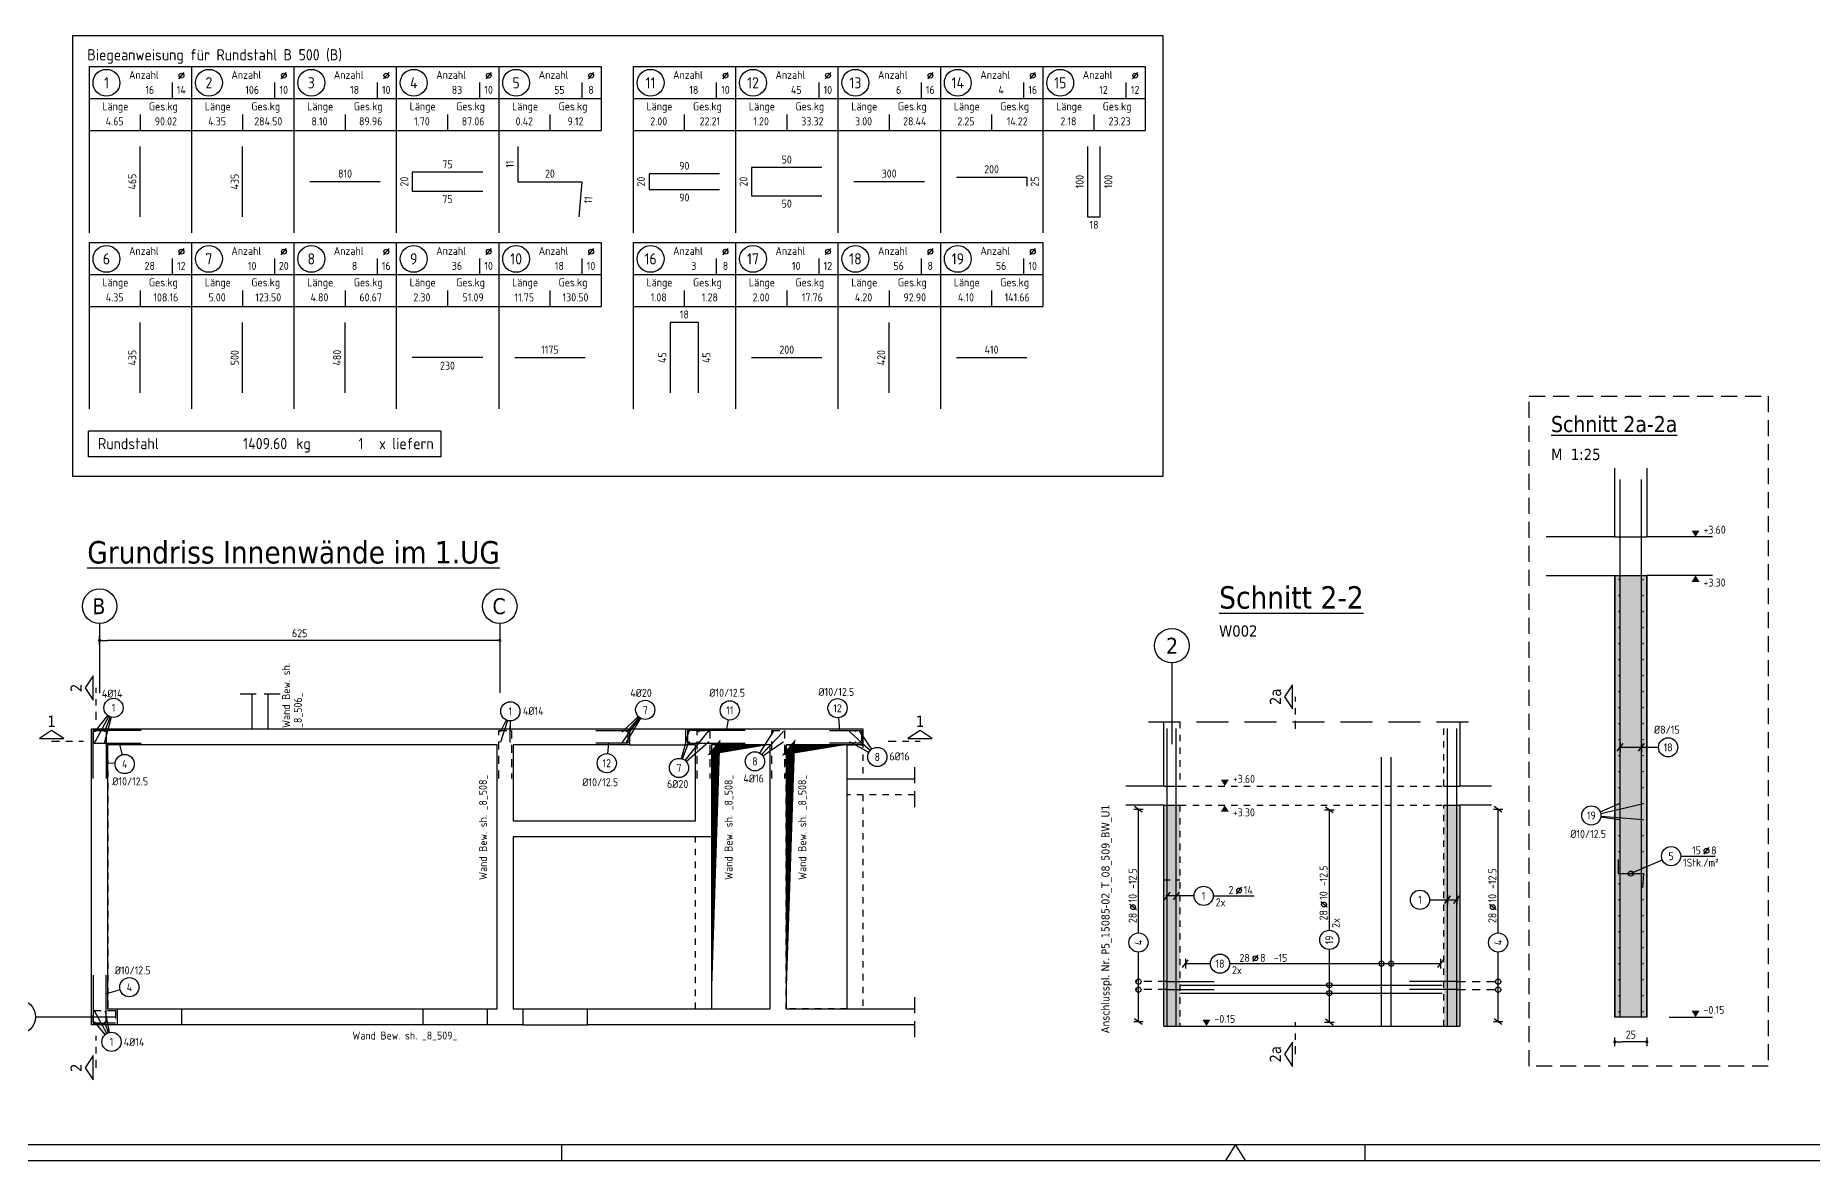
# Model space of a CAD drawing. Extents: x -13.1 to 55.8, y 0 to 34.8.
# Drawn here: x 2.28 to 30.04, y 0 to 17.57 of the extents above; entities that cross this region are included whole.
import ezdxf
from ezdxf.enums import TextEntityAlignment as Align

# ---------------------------------------------------------------- set-up
doc = ezdxf.new("R2010")
doc.units = 0
doc.header["$LTSCALE"] = 0.5
for name, pattern in [('AUSGEZOGEN', [1000.01, 1000, 0.01]), ('DASHDOTSMALL', [1.05, 0.5, -0.25, 0.05, -0.25]), ('DASHED', [0.75, 0.5, -0.25]), ('DASHEDX2', [1.5, 1, -0.5]), ('DOT', [0.175, 0.05, -0.125]), ('HIDDEN', [0.375, 0.25, -0.125]), ('HIDDEN2', [0.187, 0.125, -0.062]), ('HIDDEN4', [0.12, 0.02, -0.1]), ('PUNKT', [0.175, 0.05, -0.125]), ('STRICHLINIE', [0.75, 0.5, -0.25]), ('STRICHPUNKT2', [0.55, 0.25, -0.125, 0.05, -0.125]), ('VERDECKT', [0.375, 0.25, -0.125])]:
    doc.linetypes.add(name, pattern=pattern)
for name, color, linetype in [('ACHSEN', 7, 'Continuous'), ('AFU', 7, 'Continuous'), ('BETON', 7, 'Continuous'), ('DETAIL', 7, 'Continuous'), ('DRUEBER', 7, 'Continuous'), ('grau_dunkel', 7, 'Continuous'), ('grau_mittel', 7, 'Continuous'), ('HILFE', 7, 'Continuous'), ('koten', 7, 'Continuous'), ('MASSE', 7, 'Continuous'), ('OBJEKT', 7, 'Continuous'), ('RAHMEN', 7, 'Continuous'), ('RND', 7, 'Continuous'), ('RND-1', 7, 'Continuous'), ('RND_BILD', 7, 'Continuous'), ('SCHNITTE', 7, 'Continuous'), ('SFP_Achsen', 7, 'Continuous'), ('TEXT', 7, 'Continuous')]:
    doc.layers.add(name, color=color, linetype=linetype)
doc.styles.add('helv', font='tahoma.ttf')
doc.styles.add('txt', font='isocp.shx')
doc.linetypes.add('AFU_50K', pattern='A,0.15,["/",Standard,S=0.2,R=0,X=-0.01,Y=-0.1],0.07,["/",Standard,S=0.2,R=0,X=-0.01,Y=-0.1],0.15', length=0.37)
doc.linetypes.add('AFU_50L', pattern='A,0.75,["/",Standard,S=0.2,R=0,X=-0.01,Y=-0.1],0.07,["/",Standard,S=0.2,R=0,X=-0.01,Y=-0.1],0.75', length=1.57)
doc.dimstyles.new('DOT_I', dxfattribs={"dimscale": 0.5, "dimtxt": 0.25, "dimasz": 0.25, "dimexe": 0.1, "dimexo": 0.3, "dimgap": 0.1, "dimtad": 1, "dimdec": 3, "dimzin": 3, "dimtxsty": 'txt', "dimblk": 'DOT', "dimblk1": 'DOT', "dimblk2": 'DOT', "dimsah": 1, "dimcen": 0.1, "dimse1": 1, "dimse2": 1, "dimazin": 0, "dimtfac": 1, "dimtdec": 4, "dimtix": 1, "dimtmove": 2, "dimatfit": 3, "dimfxl": 0, "dimtvp": 1, "dimtolj": 1, "dimtzin": 0, "dimarcsym": 0})

# ---------------------------------------------------------------- blocks, each defined once
blk = doc.blocks.new('SCHN-2')
at = {"layer": 'SCHNITTE', "color": 6, "linetype": 'Continuous'}
blk.add_lwpolyline([(0.378, 0.088), (0, 0.34), (-0.378, 0.088)], close=True, dxfattribs=at)
at = {"layer": 'SCHNITTE', "color": 1, "linetype": 'DASHDOTSMALL', "style": 'helv'}
blk.add_attdef('SCHN-2', text='', height=0.35, dxfattribs=at).set_placement((0, 0.45), align=Align.CENTER)
blk = doc.blocks.new('okrd_o')
at = {"layer": 'koten', "color": 7, "linetype": 'Continuous'}
blk.add_solid([(-0.125, 0.202), (0.125, 0.202), (0, 0)], dxfattribs=at)
at = {"layer": 'koten', "style": 'txt'}
blk.add_attdef('OKRD', (0.25, 0.1), '', height=0.25, dxfattribs=at)
blk = doc.blocks.new('okrd_u')
at = {"layer": 'koten', "color": 7, "linetype": 'Continuous'}
blk.add_solid([(-0.125, -0.202), (0.125, -0.202), (0, 0)], dxfattribs=at)
at = {"layer": 'koten', "style": 'txt'}
blk.add_attdef('OKRD', (0.25, -0.35), '', height=0.25, dxfattribs=at)
blk = doc.blocks.new('RND_HIN')
at = {"layer": 'RND', "color": 7, "linetype": 'Continuous'}
blk.add_circle((0, 0), 0.3, dxfattribs=at)
at = {"layer": 'RND', "color": 7, "linetype": 'Continuous', "style": 'txt'}
blk.add_attdef('POSI', text='', height=0.25, dxfattribs=at).set_placement((0, 0), align=Align.MIDDLE)
blk = doc.blocks.new('lei_gre')
at = {"layer": 'RND', "color": 7, "linetype": 'Continuous'}
for p, q in [((-0.09, -0.12), (0.09, 0.12)), ((0, 0.15), (0, -0.15))]:
    blk.add_line(p, q, dxfattribs=at)
blk = doc.blocks.new('RND_LEI')
at = {"layer": 'RND', "color": 7, "linetype": 'Continuous'}
blk.add_line((1.022, 0.066), (1.19, 0.27), dxfattribs=at)
for centre, radius in [((0, 0), 0.3), ((1.106, 0.168), 0.075)]:
    blk.add_circle(centre, radius, dxfattribs=at)
at = {"layer": 'RND', "color": 7, "linetype": 'Continuous', "style": 'txt'}
blk.add_attdef('POSL', text='', height=0.25, dxfattribs=at).set_placement((0, 0), align=Align.MIDDLE)
blk.add_attdef('ANZ', text='', height=0.25, dxfattribs=at).set_placement((0.931, 0.057), align=Align.RIGHT)
for tag, p in [('DUM', (1.253, 0.057)), ('ABSTD', (1.674, 0.057)), ('POSTXT', (0.374, -0.327))]:
    blk.add_attdef(tag, p, '', height=0.25, dxfattribs=at)
blk = doc.blocks.new('DOT')
at = {"layer": 'MASSE', "color": 7, "linetype": 'Continuous'}
for p, q in [((0, 0), (-1, 0)), ((0, 0.54), (0, -0.54))]:
    blk.add_line(p, q, dxfattribs=at)
at = {"layer": 'MASSE', "color": 7, "linetype": 'Continuous', "const_width": 0.2}
blk.add_lwpolyline([(-0.1, 0, 1), (0.1, 0, 1)], format="xyb", close=True, dxfattribs=at)
blk = doc.blocks.new('*D26')
at = {"layer": 'Defpoints', "color": 0, "linetype": 'AUSGEZOGEN', "transparency": 16777216}
for p in [(26.952, 1.853), (26.952, 1.853), (27.452, 1.853)]:
    blk.add_point(p, dxfattribs=at)
at = {"layer": 'MASSE', "color": 0, "linetype": 'AUSGEZOGEN', "lineweight": -2, "transparency": 16777216}
blk.add_line((27.327, 1.853), (27.077, 1.853), dxfattribs=at)
at = {"layer": 'MASSE', "color": 0, "linetype": 'AUSGEZOGEN', "lineweight": -2, "transparency": 16777216, "xscale": 0.125, "yscale": 0.125, "zscale": 0.125, "rotation": 180}
blk.add_blockref('DOT', (26.952, 1.853), dxfattribs=at)
at = {"layer": 'MASSE', "color": 0, "linetype": 'AUSGEZOGEN', "lineweight": -2, "transparency": 16777216, "xscale": 0.125, "yscale": 0.125, "zscale": 0.125}
blk.add_blockref('DOT', (27.452, 1.853), dxfattribs=at)
at = {"layer": 'MASSE', "color": 0, "linetype": 'AUSGEZOGEN', "transparency": 16777216, "insert": (27.202, 1.966), "char_height": 0.125, "attachment_point": 5, "style": 'txt'}
blk.add_mtext('\\A1;25', dxfattribs=at)
blk = doc.blocks.new('DINA1')
at = {"layer": 'RAHMEN'}
blk.add_line((0, 0), (84.1, 0), dxfattribs=at)
at = {"layer": 'RAHMEN', "color": 5}
blk.add_line((2, 0.5), (83.6, 0.5), dxfattribs=at)
at = {"layer": 'RAHMEN', "color": 7}
for p, q in [((21, 0), (21, 0.5)), ((46.1, 0), (46.1, 0.5))]:
    blk.add_line(p, q, dxfattribs=at)
at = {"layer": 'RAHMEN', "color": 7, "linetype": 'Continuous'}
for p, q in [((42.05, 0.5), (41.74, 0)), ((42.36, 0), (42.05, 0.5))]:
    blk.add_line(p, q, dxfattribs=at)
blk = doc.blocks.new('RND_LIS2')
at = {"layer": 'RND', "color": 3, "linetype": 'Continuous'}
for p, q in [((0, 0), (0, -5.2)), ((0, 0), (3.2, 0)), ((3.2, 0), (3.2, -2)), ((2.6, -0.503), (2.6, -1)), ((0, -1), (3.2, -1)), ((1.6, -1.503), (1.6, -2)), ((0, -2), (3.2, -2))]:
    blk.add_line(p, q, dxfattribs=at)
at = {"layer": 'RND', "color": 7, "linetype": 'Continuous'}
blk.add_line((2.805, -0.39), (2.973, -0.186), dxfattribs=at)
at = {"layer": 'RND', "color": 1, "linetype": 'Continuous'}
blk.add_circle((0.545, -0.513), 0.42, dxfattribs=at)
at = {"layer": 'RND', "color": 7, "linetype": 'Continuous'}
blk.add_circle((2.889, -0.288), 0.075, dxfattribs=at)
at = {"layer": 'RND', "color": 7, "linetype": 'Continuous', "style": 'txt'}
for s, p in [('Anzahl', (1.249, -0.391)), ('Länge', (0.42, -1.373)), ('Ges.kg', (1.872, -1.373))]:
    blk.add_text(s, height=0.25, dxfattribs=at).set_placement(p)
at = {"layer": 'RND', "color": 1, "linetype": 'Continuous', "style": 'txt'}
blk.add_attdef('POS1', text='', height=0.35, dxfattribs=at).set_placement((0.545, -0.513), align=Align.MIDDLE)
at = {"layer": 'RND', "color": 7, "linetype": 'Continuous', "style": 'txt'}
for tag, p in [('STK1', (1.897, -0.859)), ('DS1', (2.885, -0.859)), ('LANG1', (0.8, -1.841)), ('GEW', (2.4, -1.841))]:
    blk.add_attdef(tag, text='', height=0.25, dxfattribs=at).set_placement(p, align=Align.CENTER)
blk = doc.blocks.new('*D31')
at = {"layer": 'Defpoints', "color": 0, "linetype": 'AUSGEZOGEN', "transparency": 16777216}
for p in [(3.281, 8.124), (3.281, 8.124), (9.531, 8.124)]:
    blk.add_point(p, dxfattribs=at)
at = {"layer": 'MASSE', "color": 0, "linetype": 'AUSGEZOGEN', "lineweight": -2, "transparency": 16777216}
blk.add_line((9.406, 8.124), (3.406, 8.124), dxfattribs=at)
at = {"layer": 'MASSE', "color": 0, "linetype": 'AUSGEZOGEN', "lineweight": -2, "transparency": 16777216, "xscale": 0.125, "yscale": 0.125, "zscale": 0.125, "rotation": 180}
blk.add_blockref('DOT', (3.281, 8.124), dxfattribs=at)
at = {"layer": 'MASSE', "color": 0, "linetype": 'AUSGEZOGEN', "lineweight": -2, "transparency": 16777216, "xscale": 0.125, "yscale": 0.125, "zscale": 0.125}
blk.add_blockref('DOT', (9.531, 8.124), dxfattribs=at)
at = {"layer": 'MASSE', "color": 0, "linetype": 'AUSGEZOGEN', "transparency": 16777216, "insert": (6.406, 8.236), "char_height": 0.125, "attachment_point": 5, "style": 'txt'}
blk.add_mtext('\\A1;625', dxfattribs=at)
blk = doc.blocks.new('RND_SUM')
at = {"layer": 'RND', "color": 5, "linetype": 'Continuous'}
for p, q in [((0, 0), (0, 0.8)), ((11, 0.8), (0, 0.8)), ((11, 0.8), (11, 0)), ((11, 0), (0, 0))]:
    blk.add_line(p, q, dxfattribs=at)
at = {"layer": 'RND', "color": 1, "linetype": 'Continuous', "style": 'txt'}
for s, p in [('Rundstahl', (0.292, 0.235)), ('kg', (6.483, 0.235))]:
    blk.add_text(s, height=0.35, dxfattribs=at).set_placement(p)
blk.add_text('x liefern', height=0.35, dxfattribs=at).set_placement((10.784, 0.235), align=Align.RIGHT)
for tag, p in [('RND-S', (6.203, 0.235)), ('RND-Z', (8.59, 0.235))]:
    blk.add_attdef(tag, text='', height=0.35, dxfattribs=at).set_placement(p, align=Align.RIGHT)

msp = doc.modelspace()

# ---------------------------------------------------------------- hatches: boundary and pattern name
at = {"layer": 'grau_mittel'}
msp.add_hatch(color=61, dxfattribs=at).paths.add_polyline_path([(27.452, 9.139), (26.952, 9.139), (26.952, 2.239), (27.452, 2.239)])
h = msp.add_hatch(color=61, dxfattribs=at)
h.paths.add_polyline_path([(24.282, 2.099), (24.532, 2.099), (24.532, 5.549), (24.282, 5.549)])
h.paths.add_polyline_path([(20.157, 5.549), (19.907, 5.549), (19.907, 4.384), (20.157, 4.384)])
h.paths.add_polyline_path([(19.907, 2.099), (20.157, 2.099), (20.157, 4.384), (19.907, 4.384)])

# ---------------------------------------------------------------- linework, layer by layer
at = {"layer": 'ACHSEN', "color": 140, "linetype": 'AUSGEZOGEN'}
for p, q in [((3.281, 8.386), (3.281, 7.307)), ((9.531, 8.386), (9.531, 7.307)), ((20.032, 7.771), (20.032, 6.502)), ((2.279, 2.243), (3.524, 2.243))]:
    msp.add_line(p, q, dxfattribs=at)
at = {"layer": 'AFU', "color": 8, "linetype": 'AFU_50K'}
for p, q in [((26.952, 9.739), (27.452, 9.739)), ((26.952, 9.139), (27.452, 9.139)), ((19.907, 5.849), (20.157, 5.849)), ((24.282, 5.849), (24.532, 5.849)), ((19.907, 5.549), (20.157, 5.549)), ((24.282, 5.549), (24.532, 5.549)), ((27.452, 2.239), (26.952, 2.239))]:
    msp.add_line(p, q, dxfattribs=at)
at = {"layer": 'AFU', "color": 8, "linetype": 'AFU_50L'}
msp.add_line((19.907, 2.099), (24.532, 2.099), dxfattribs=at)
at = {"layer": 'BETON', "color": 6, "linetype": 'AUSGEZOGEN'}
for p, q in [((26.952, 9.739), (26.952, 10.813)), ((27.452, 10.813), (27.452, 9.739)), ((25.877, 9.139), (26.952, 9.139)), ((28.478, 9.139), (27.452, 9.139)), ((19.907, 5.849), (19.313, 5.849)), ((25.026, 5.849), (24.532, 5.849)), ((19.907, 5.549), (19.313, 5.549)), ((25.026, 5.549), (24.532, 5.549))]:
    msp.add_line(p, q, dxfattribs=at)
at = {"layer": 'BETON', "color": 6, "linetype": 'AUSGEZOGEN', "lineweight": 25}
for p, q in [((26.952, 9.739), (25.877, 9.739)), ((28.478, 9.739), (27.452, 9.739))]:
    msp.add_line(p, q, dxfattribs=at)
at = {"layer": 'BETON', "color": 6, "linetype": 'AUSGEZOGEN', "lineweight": 35}
for p, q in [((26.952, 9.139), (26.952, 2.239)), ((27.452, 9.139), (27.452, 2.239))]:
    msp.add_line(p, q, dxfattribs=at)
at = {"layer": 'BETON', "color": 6, "linetype": 'AUSGEZOGEN', "lineweight": -2}
for p, q in [((3.156, 6.743), (11.556, 6.743)), ((3.156, 2.118), (3.156, 6.743)), ((11.556, 6.743), (11.556, 6.493)), ((12.441, 6.493), (12.441, 6.743)), ((12.441, 6.743), (15.206, 6.743)), ((15.206, 6.743), (15.206, 6.493)), ((19.907, 5.849), (19.907, 6.851)), ((24.532, 6.851), (24.532, 5.849)), ((9.491, 6.493), (3.406, 6.493)), ((3.406, 6.493), (3.406, 2.368)), ((9.491, 2.368), (9.491, 6.493)), ((11.556, 6.493), (9.741, 6.493)), ((9.741, 6.493), (9.741, 5.303)), ((12.591, 6.493), (12.441, 6.493)), ((12.591, 5.303), (12.591, 6.493)), ((13.756, 6.493), (12.841, 6.493)), ((12.841, 6.493), (12.841, 5.053)), ((13.756, 2.368), (13.756, 6.493)), ((15.206, 6.493), (14.006, 6.493)), ((14.006, 6.493), (14.006, 2.368)), ((9.741, 5.303), (12.591, 5.303)), ((19.907, 2.099), (19.907, 5.549)), ((24.532, 5.549), (24.532, 2.099)), ((12.841, 5.053), (9.741, 5.053)), ((9.741, 5.053), (9.741, 2.368)), ((3.406, 2.368), (3.556, 2.368)), ((3.556, 2.368), (3.556, 2.118)), ((4.566, 2.368), (8.331, 2.368)), ((4.566, 2.118), (4.566, 2.368)), ((8.331, 2.368), (8.331, 2.118)), ((9.341, 2.118), (9.341, 2.368)), ((9.341, 2.368), (9.491, 2.368)), ((9.741, 2.368), (9.891, 2.368)), ((9.891, 2.368), (9.891, 2.118)), ((10.901, 2.118), (10.901, 2.368)), ((10.901, 2.368), (13.756, 2.368)), ((14.006, 2.368), (16.01, 2.368)), ((3.556, 2.118), (3.156, 2.118)), ((8.331, 2.118), (4.566, 2.118)), ((9.891, 2.118), (9.341, 2.118)), ((16.01, 2.118), (10.901, 2.118))]:
    msp.add_line(p, q, dxfattribs=at)
at = {"layer": 'DETAIL', "color": 102, "linetype": 'STRICHLINIE'}
msp.add_lwpolyline([(25.612, 1.475), (25.612, 11.939), (29.35, 11.939), (29.35, 1.475)], close=True, dxfattribs=at)
at = {"layer": 'DRUEBER', "color": 7, "linetype": 'PUNKT', "lineweight": -2}
for p, q in [((3.156, 6.743), (11.556, 6.743)), ((3.156, 2.118), (3.156, 6.743)), ((11.556, 6.743), (11.556, 6.493)), ((12.441, 6.493), (12.441, 6.743)), ((12.441, 6.743), (15.206, 6.743)), ((15.206, 6.743), (15.206, 5.963)), ((20.157, 6.851), (20.157, 5.849)), ((24.282, 5.849), (24.282, 6.851)), ((9.491, 6.493), (3.406, 6.493)), ((3.406, 6.493), (3.407, 2.368)), ((9.491, 2.368), (9.491, 6.493)), ((11.556, 6.493), (9.741, 6.493)), ((9.741, 6.493), (9.741, 5.303)), ((12.591, 6.493), (12.441, 6.493)), ((12.591, 5.303), (12.591, 6.493)), ((13.756, 6.493), (12.841, 6.493)), ((12.841, 6.493), (12.841, 2.368)), ((13.756, 2.368), (13.756, 6.493)), ((14.006, 6.493), (14.956, 6.493)), ((14.006, 2.368), (14.006, 6.493)), ((14.956, 6.493), (14.956, 2.368)), ((15.206, 5.963), (16.01, 5.963)), ((16.01, 5.713), (15.206, 5.713)), ((15.206, 5.713), (15.206, 2.368)), ((9.741, 5.303), (12.591, 5.303)), ((20.157, 5.549), (20.157, 2.099)), ((24.282, 2.099), (24.282, 5.549)), ((12.591, 5.053), (9.741, 5.053)), ((9.741, 5.053), (9.742, 2.368)), ((12.591, 2.368), (12.591, 5.053)), ((3.407, 2.368), (3.556, 2.368)), ((3.556, 2.368), (3.556, 2.118)), ((4.566, 2.368), (8.331, 2.368)), ((4.566, 2.118), (4.566, 2.368)), ((8.331, 2.368), (8.331, 2.118)), ((9.341, 2.118), (9.341, 2.368)), ((9.341, 2.368), (9.491, 2.368)), ((9.742, 2.368), (9.891, 2.368)), ((9.891, 2.368), (9.891, 2.118)), ((10.901, 2.118), (10.901, 2.368)), ((10.901, 2.368), (12.591, 2.368)), ((12.841, 2.368), (13.756, 2.368)), ((14.956, 2.368), (14.006, 2.368)), ((15.206, 2.368), (16.01, 2.368)), ((3.556, 2.118), (3.156, 2.118)), ((8.331, 2.118), (4.566, 2.118)), ((9.891, 2.118), (9.341, 2.118)), ((16.01, 2.118), (10.901, 2.118))]:
    msp.add_line(p, q, dxfattribs=at)
at = {"layer": 'DRUEBER', "color": 7, "linetype": 'HIDDEN2'}
msp.add_line((14.956, 6.493), (15.206, 6.493), dxfattribs=at)
at = {"layer": 'DRUEBER', "color": 7, "linetype": 'DOT'}
for p, q in [((20.157, 5.849), (24.282, 5.849)), ((20.157, 5.549), (24.282, 5.549))]:
    msp.add_line(p, q, dxfattribs=at)
at = {"layer": 'DRUEBER', "color": 7, "linetype": 'HIDDEN4', "lineweight": -2}
msp.add_line((19.907, 4.384), (20.157, 4.384), dxfattribs=at)
at = {"layer": 'grau_dunkel', "color": 21}
for points in [[(12.841, 2.368, 0, 0.134, 0), (12.908, 6.492, 0, 0, 0), (12.848, 6.418, 0.149, 0, 0), (13.756, 6.493, 0, 0, 0)], [(14.007, 2.368, 0, 0.139, 0), (14.076, 6.492, 0, 0, 0), (14.013, 6.416, 0.155, 0, 0), (14.956, 6.493, 0, 0, 0)]]:
    msp.add_lwpolyline(points, format="xyseb", dxfattribs=at)
at = {"layer": 'HILFE', "color": 102, "linetype": 'DASHED'}
for p, q in [((5.475, 7.291), (6.151, 7.291)), ((16.01, 6.144), (16.01, 5.469)), ((16.01, 2.549), (16.01, 1.874))]:
    msp.add_line(p, q, dxfattribs=at)
at = {"layer": 'HILFE', "color": 102, "linetype": 'DASHEDX2'}
msp.add_line((19.665, 6.851), (24.701, 6.851), dxfattribs=at)
at = {"layer": 'HILFE', "color": 102, "linetype": 'AUSGEZOGEN'}
msp.add_line((27.801, 2.239), (28.478, 2.239), dxfattribs=at)
at = {"layer": 'OBJEKT', "color": 7, "linetype": 'AUSGEZOGEN'}
for p, q in [((5.656, 7.291), (5.656, 6.743)), ((5.906, 7.291), (5.906, 6.743)), ((11.556, 6.743), (12.441, 6.743)), ((11.556, 6.493), (12.441, 6.493)), ((14.956, 6.493), (14.956, 2.368)), ((14.956, 5.963), (16.01, 5.963)), ((12.841, 5.053), (12.841, 2.368)), ((3.556, 2.368), (4.566, 2.368)), ((8.331, 2.368), (9.341, 2.368)), ((9.891, 2.368), (10.901, 2.368)), ((4.566, 2.118), (3.556, 2.118)), ((9.341, 2.118), (8.331, 2.118)), ((9.891, 2.118), (10.901, 2.118))]:
    msp.add_line(p, q, dxfattribs=at)
at = {"layer": 'OBJEKT', "color": 7, "linetype": 'HIDDEN2'}
msp.add_line((16.01, 5.713), (14.956, 5.713), dxfattribs=at)
at = {"layer": 'RND', "color": 102, "linetype": 'AUSGEZOGEN'}
for p, q in [((3.404, 6.953), (3.203, 6.701)), ((3.425, 6.939), (3.203, 6.535)), ((3.443, 6.93), (3.354, 6.701)), ((3.459, 6.925), (3.354, 6.535)), ((9.63, 6.88), (9.541, 6.701)), ((9.651, 6.872), (9.541, 6.535)), ((9.694, 6.865), (9.69, 6.701)), ((9.695, 6.865), (9.69, 6.535)), ((11.716, 6.916), (11.442, 6.534)), ((11.696, 6.934), (11.454, 6.701)), ((11.728, 6.909), (11.507, 6.534)), ((11.707, 6.924), (11.52, 6.701)), ((12.371, 6.276), (12.485, 6.701)), ((12.426, 6.248), (12.787, 6.701)), ((13.098, 6.883), (13.069, 6.718)), ((13.597, 6.361), (13.807, 6.701)), ((13.621, 6.342), (13.963, 6.701)), ((14.822, 6.915), (14.84, 6.718)), ((15.319, 6.404), (14.995, 6.701)), ((15.345, 6.426), (15.156, 6.701)), ((3.637, 6.338), (3.593, 6.518)), ((11.218, 6.354), (11.234, 6.518)), ((12.385, 6.271), (12.485, 6.534)), ((12.444, 6.23), (12.787, 6.534)), ((13.622, 6.342), (13.807, 6.535)), ((13.641, 6.319), (13.953, 6.535)), ((15.298, 6.374), (15.005, 6.535)), ((15.317, 6.402), (15.166, 6.535)), ((27.635, 6.453), (27.013, 6.453)), ((3.522, 6.2), (3.381, 6.207)), ((26.723, 5.447), (27.024, 5.574)), ((26.731, 5.422), (27.4, 5.574)), ((26.733, 5.366), (27.012, 5.324)), ((26.735, 5.377), (27.4, 5.324)), ((27.693, 4.693), (27.202, 4.481)), ((20.379, 4.133), (19.94, 4.133)), ((24.058, 4.072), (24.503, 4.072)), ((3.601, 2.665), (3.381, 2.602)), ((3.393, 1.984), (3.203, 2.327)), ((3.437, 2), (3.37, 2.327)), ((3.369, 1.967), (3.203, 2.161)), ((3.418, 1.994), (3.36, 2.161))]:
    msp.add_line(p, q, dxfattribs=at)
at = {"layer": 'RND', "color": 7, "linetype": 'AUSGEZOGEN'}
for p, q in [((19.51, 3.554), (19.51, 5.485)), ((22.492, 3.595), (22.492, 5.476)), ((25.129, 3.554), (25.129, 5.485)), ((27.981, 4.753), (28.521, 4.753)), ((20.679, 4.133), (21.319, 4.133)), ((19.51, 2.169), (19.51, 3.254)), ((20.243, 3.074), (20.634, 3.074)), ((20.934, 3.074), (24.231, 3.074)), ((22.492, 2.16), (22.492, 3.295)), ((25.129, 2.169), (25.129, 3.254))]:
    msp.add_line(p, q, dxfattribs=at)
at = {"layer": 'RND', "color": 102, "linetype": 'VERDECKT'}
for p, q in [((19.942, 2.793), (19.46, 2.793)), ((24.496, 2.793), (25.179, 2.793)), ((19.942, 2.668), (19.46, 2.668)), ((24.496, 2.668), (25.179, 2.668))]:
    msp.add_line(p, q, dxfattribs=at)
at = {"layer": 'RND', "color": 1, "linetype": 'AUSGEZOGEN'}
for points in [[(27.035, 2.239), (27.035, 10.639)], [(27.369, 2.239), (27.369, 10.639)], [(3.931, 6.718), (3.181, 6.718), (3.181, 6.518), (3.931, 6.518)], [(3.181, 5.968), (3.181, 6.718), (3.381, 6.718), (3.381, 5.968)], [(11.031, 6.718), (11.531, 6.718), (11.531, 6.518), (11.031, 6.518)], [(13.366, 6.718), (12.466, 6.718), (12.466, 6.518), (13.366, 6.518)], [(14.681, 6.718), (15.181, 6.718), (15.181, 6.518), (14.681, 6.518)], [(19.956, 2.099), (19.956, 6.749)], [(20.099, 2.099), (20.099, 6.749)], [(24.339, 2.099), (24.339, 6.749)], [(24.483, 2.099), (24.483, 6.749)], [(23.307, 2.099), (23.307, 6.299)], [(23.457, 2.099), (23.457, 6.299)], [(3.181, 2.893), (3.181, 2.143), (3.381, 2.143), (3.381, 2.893)], [(19.942, 2.793), (20.692, 2.793)], [(24.496, 2.793), (23.746, 2.793)], [(19.942, 2.668), (20.692, 2.668)], [(20.157, 2.739), (24.257, 2.739)], [(20.157, 2.614), (24.257, 2.614)], [(24.496, 2.668), (23.746, 2.668)]]:
    msp.add_lwpolyline(points, dxfattribs=at)
at = {"layer": 'RND', "color": 7, "linetype": 'AUSGEZOGEN'}
for points, const_width in [([(27.012, 9.074, 1), (27.024, 9.074, 1)], 0.012), ([(27.388, 9.074, 1), (27.4, 9.074, 1)], 0.012), ([(27.012, 8.824, 1), (27.024, 8.824, 1)], 0.012), ([(27.388, 8.824, 1), (27.4, 8.824, 1)], 0.012), ([(27.012, 8.574, 1), (27.024, 8.574, 1)], 0.012), ([(27.012, 8.324, 1), (27.024, 8.324, 1)], 0.012), ([(27.388, 8.574, 1), (27.4, 8.574, 1)], 0.012), ([(27.388, 8.324, 1), (27.4, 8.324, 1)], 0.012), ([(27.012, 8.074, 1), (27.024, 8.074, 1)], 0.012), ([(27.388, 8.074, 1), (27.4, 8.074, 1)], 0.012), ([(27.012, 7.824, 1), (27.024, 7.824, 1)], 0.012), ([(27.388, 7.824, 1), (27.4, 7.824, 1)], 0.012), ([(27.012, 7.574, 1), (27.024, 7.574, 1)], 0.012), ([(27.388, 7.574, 1), (27.4, 7.574, 1)], 0.012), ([(27.012, 7.324, 1), (27.024, 7.324, 1)], 0.012), ([(27.388, 7.324, 1), (27.4, 7.324, 1)], 0.012), ([(27.012, 7.074, 1), (27.024, 7.074, 1)], 0.012), ([(27.388, 7.074, 1), (27.4, 7.074, 1)], 0.012), ([(3.193, 6.701, 1), (3.203, 6.701, 1)], 0.01), ([(3.354, 6.701, 1), (3.364, 6.701, 1)], 0.01), ([(9.531, 6.701, 1), (9.541, 6.701, 1)], 0.01), ([(9.69, 6.701, 1), (9.7, 6.701, 1)], 0.01), ([(11.442, 6.701, 1), (11.454, 6.701, 1)], 0.0125), ([(11.507, 6.701, 1), (11.52, 6.701, 1)], 0.0125), ([(12.485, 6.701, 1), (12.497, 6.701, 1)], 0.0125), ([(12.636, 6.701, 1), (12.648, 6.701, 1)], 0.0125), ([(12.787, 6.701, 1), (12.8, 6.701, 1)], 0.0125), ([(13.797, 6.701, 1), (13.807, 6.701, 1)], 0.01), ([(13.953, 6.701, 1), (13.963, 6.701, 1)], 0.01), ([(14.995, 6.701, 1), (15.005, 6.701, 1)], 0.01), ([(15.081, 6.701, 1), (15.091, 6.701, 1)], 0.01), ([(15.156, 6.701, 1), (15.166, 6.701, 1)], 0.01), ([(27.012, 6.824, 1), (27.024, 6.824, 1)], 0.012), ([(27.388, 6.824, 1), (27.4, 6.824, 1)], 0.012), ([(3.193, 6.535, 1), (3.203, 6.535, 1)], 0.01), ([(3.354, 6.535, 1), (3.364, 6.535, 1)], 0.01), ([(9.531, 6.535, 1), (9.541, 6.535, 1)], 0.01), ([(9.69, 6.535, 1), (9.7, 6.535, 1)], 0.01), ([(11.442, 6.534, 1), (11.454, 6.534, 1)], 0.0125), ([(11.507, 6.534, 1), (11.52, 6.534, 1)], 0.0125), ([(12.485, 6.534, 1), (12.497, 6.534, 1)], 0.0125), ([(12.636, 6.534, 1), (12.648, 6.534, 1)], 0.0125), ([(12.787, 6.534, 1), (12.8, 6.534, 1)], 0.0125), ([(13.797, 6.535, 1), (13.807, 6.535, 1)], 0.01), ([(13.953, 6.535, 1), (13.963, 6.535, 1)], 0.01), ([(14.995, 6.535, 1), (15.005, 6.535, 1)], 0.01), ([(15.081, 6.535, 1), (15.091, 6.535, 1)], 0.01), ([(15.156, 6.535, 1), (15.166, 6.535, 1)], 0.01), ([(27.012, 6.574, 1), (27.024, 6.574, 1)], 0.012), ([(27.388, 6.574, 1), (27.4, 6.574, 1)], 0.012), ([(27.012, 6.324, 1), (27.024, 6.324, 1)], 0.012), ([(27.388, 6.324, 1), (27.4, 6.324, 1)], 0.012), ([(27.012, 6.074, 1), (27.024, 6.074, 1)], 0.012), ([(27.012, 5.824, 1), (27.024, 5.824, 1)], 0.012), ([(27.388, 6.074, 1), (27.4, 6.074, 1)], 0.012), ([(27.388, 5.824, 1), (27.4, 5.824, 1)], 0.012), ([(27.012, 5.574, 1), (27.024, 5.574, 1)], 0.012), ([(27.388, 5.574, 1), (27.4, 5.574, 1)], 0.012), ([(27.012, 5.324, 1), (27.024, 5.324, 1)], 0.012), ([(27.388, 5.324, 1), (27.4, 5.324, 1)], 0.012), ([(27.012, 5.074, 1), (27.024, 5.074, 1)], 0.012), ([(27.388, 5.074, 1), (27.4, 5.074, 1)], 0.012), ([(27.012, 4.824, 1), (27.024, 4.824, 1)], 0.012), ([(27.388, 4.824, 1), (27.4, 4.824, 1)], 0.012), ([(27.012, 4.574, 1), (27.024, 4.574, 1)], 0.012), ([(27.388, 4.574, 1), (27.4, 4.574, 1)], 0.012), ([(27.012, 4.324, 1), (27.024, 4.324, 1)], 0.012), ([(27.388, 4.324, 1), (27.4, 4.324, 1)], 0.012), ([(27.012, 4.074, 1), (27.024, 4.074, 1)], 0.012), ([(27.388, 4.074, 1), (27.4, 4.074, 1)], 0.012), ([(27.012, 3.824, 1), (27.024, 3.824, 1)], 0.012), ([(27.388, 3.824, 1), (27.4, 3.824, 1)], 0.012), ([(27.012, 3.574, 1), (27.024, 3.574, 1)], 0.012), ([(27.012, 3.324, 1), (27.024, 3.324, 1)], 0.012), ([(27.388, 3.574, 1), (27.4, 3.574, 1)], 0.012), ([(27.388, 3.324, 1), (27.4, 3.324, 1)], 0.012), ([(27.012, 3.074, 1), (27.024, 3.074, 1)], 0.012), ([(27.388, 3.074, 1), (27.4, 3.074, 1)], 0.012), ([(19.936, 2.793, 1), (19.949, 2.793, 1)], 0.0125), ([(24.503, 2.793, -1), (24.49, 2.793, -1)], 0.0125), ([(27.012, 2.824, 1), (27.024, 2.824, 1)], 0.012), ([(27.388, 2.824, 1), (27.4, 2.824, 1)], 0.012), ([(19.936, 2.668, 1), (19.949, 2.668, 1)], 0.0125), ([(24.503, 2.668, -1), (24.49, 2.668, -1)], 0.0125), ([(27.012, 2.574, 1), (27.024, 2.574, 1)], 0.012), ([(27.388, 2.574, 1), (27.4, 2.574, 1)], 0.012), ([(3.193, 2.327, 1), (3.203, 2.327, 1)], 0.01), ([(3.36, 2.327, 1), (3.37, 2.327, 1)], 0.01), ([(27.012, 2.324, 1), (27.024, 2.324, 1)], 0.012), ([(27.388, 2.324, 1), (27.4, 2.324, 1)], 0.012), ([(3.193, 2.161, 1), (3.203, 2.161, 1)], 0.01), ([(3.36, 2.161, 1), (3.37, 2.161, 1)], 0.01)]:
    msp.add_lwpolyline(points, format="xyb", close=True, dxfattribs=dict(at, const_width=const_width))
at = {"layer": 'RND', "color": 7, "linetype": 'HIDDEN'}
for points in [[(9.516, 5.968), (9.516, 6.718), (9.716, 6.718), (9.716, 5.968)], [(12.616, 5.968), (12.616, 6.718), (12.816, 6.718), (12.816, 5.968)], [(13.781, 5.968), (13.781, 6.718), (13.981, 6.718), (13.981, 5.968)]]:
    msp.add_lwpolyline(points, dxfattribs=at)
msp.add_lwpolyline([(3.531, 2.143), (3.181, 2.143), (3.181, 2.343), (3.531, 2.343)], close=True, dxfattribs=at)
at = {"layer": 'RND', "color": 7, "linetype": 'AUSGEZOGEN'}
for centre in [(27.202, 4.481), (23.307, 3.074), (23.457, 3.074), (19.51, 2.793), (22.492, 2.739), (25.129, 2.793), (19.51, 2.668), (22.492, 2.614), (25.129, 2.668)]:
    msp.add_circle(centre, 0.04, dxfattribs=at)
at = {"layer": 'RND-1', "color": 1, "linetype": 'AUSGEZOGEN'}
msp.add_lwpolyline([(27.002, 4.701), (27.002, 4.481), (27.402, 4.481), (27.383, 4.262)], dxfattribs=at)
at = {"layer": 'RND_BILD', "color": 1, "linetype": 'AUSGEZOGEN'}
for points in [[(3.915, 14.74), (3.915, 15.84)], [(5.515, 14.74), (5.515, 15.84)], [(9.814, 15.84), (9.814, 15.289), (10.816, 15.289), (10.768, 14.74)], [(18.716, 15.84), (18.716, 14.74), (18.914, 14.74), (18.914, 15.84)], [(6.565, 15.29), (7.665, 15.29)], [(9.265, 15.436), (8.165, 15.436), (8.165, 15.143), (9.265, 15.143)], [(12.965, 15.412), (11.865, 15.412), (11.865, 15.167), (12.965, 15.167)], [(14.565, 15.51), (13.465, 15.51), (13.465, 15.07), (14.565, 15.07)], [(15.065, 15.29), (16.165, 15.29)], [(16.665, 15.358), (17.765, 15.358), (17.765, 15.221)], [(3.915, 11.99), (3.915, 13.09)], [(5.515, 11.99), (5.515, 13.09)], [(7.115, 11.99), (7.115, 13.09)], [(12.635, 11.99), (12.635, 13.09), (12.195, 13.09), (12.195, 11.99)], [(15.615, 11.99), (15.615, 13.09)], [(9.265, 12.54), (8.165, 12.54)], [(9.765, 12.54), (10.865, 12.54)], [(13.465, 12.54), (14.565, 12.54)], [(16.665, 12.54), (17.765, 12.54)]]:
    msp.add_lwpolyline(points, dxfattribs=at)
at = {"layer": 'SCHNITTE', "color": 6, "linetype": 'STRICHPUNKT2'}
for p, q in [((3.226, 6.881), (3.226, 7.381)), ((21.962, 6.742), (21.962, 7.242)), ((2.53, 6.547), (3.03, 6.547)), ((15.597, 6.547), (16.097, 6.547)), ((3.226, 1.448), (3.226, 1.948)), ((21.962, 1.659), (21.962, 2.159))]:
    msp.add_line(p, q, dxfattribs=at)
at = {"layer": 'SFP_Achsen', "color": 7, "linetype": 'AUSGEZOGEN'}
for centre in [(3.281, 8.657), (9.531, 8.657), (20.032, 8.041), (2.009, 2.243)]:
    msp.add_circle(centre, 0.27, dxfattribs=at)
at = {"layer": 'TEXT', "color": 1, "linetype": 'AUSGEZOGEN'}
msp.add_lwpolyline([(2.863, 17.572), (19.889, 17.572), (19.889, 10.684), (2.863, 10.684)], close=True, dxfattribs=at)

# ---------------------------------------------------------------- block references
at = {"layer": 'koten', "color": 7, "linetype": 'DASHED', "xscale": 0.5, "yscale": 0.5, "zscale": 0.5}
msp.add_blockref('okrd_o', (28.213, 9.739), dxfattribs=at).add_auto_attribs({'OKRD': '+3.60'})
at = {"layer": 'koten', "color": 7, "linetype": 'AUSGEZOGEN', "xscale": 0.5, "yscale": 0.5, "zscale": 0.5}
msp.add_blockref('okrd_u', (28.213, 9.139), dxfattribs=at).add_auto_attribs({'OKRD': '+3.30'})
at = {"layer": 'koten', "color": 6, "linetype": 'AUSGEZOGEN', "xscale": 0.5, "yscale": 0.5, "zscale": 0.5}
for name, p, values in [('okrd_o', (20.859, 5.849), {'OKRD': '+3.60'}), ('okrd_u', (20.859, 5.549), {'OKRD': '+3.30'})]:
    msp.add_blockref(name, p, dxfattribs=at).add_auto_attribs(values)
at = {"layer": 'koten', "color": 7, "linetype": 'AUSGEZOGEN'}
ref = msp.add_blockref('okrd_o', (20.572, 2.099), dxfattribs=dict(at, xscale=0.5, yscale=0.5, zscale=0.5))
ref.add_attrib('OKRD', '-0.15', (20.697, 2.149), dxfattribs={"layer": '0', "color": 0, "linetype": 'ByBlock', "height": 0.125, "style": 'txt'})
ref = msp.add_blockref('okrd_o', (28.213, 2.239), dxfattribs=dict(at, xscale=0.5, yscale=0.5, zscale=0.5))
ref.add_attrib('OKRD', '-0.15', (28.338, 2.289), dxfattribs={"layer": '0', "color": 0, "linetype": 'ByBlock', "height": 0.125, "style": 'txt'})
at = {"layer": 'RAHMEN', "color": 7, "linetype": 'AUSGEZOGEN', "xscale": 0.5, "yscale": 0.5, "zscale": 0.5}
msp.add_blockref('DINA1', (0, 0), dxfattribs=at)
at = {"layer": 'RND', "color": 7, "linetype": 'AUSGEZOGEN', "xscale": 0.5, "yscale": 0.5, "zscale": 0.5}
for name, p, values in [('RND_HIN', (3.497, 7.07), {'POSI': '1'}), ('RND_HIN', (9.697, 7.015), {'POSI': '1'}), ('RND_HIN', (11.804, 7.038), {'POSI': '7'}), ('RND_HIN', (13.125, 7.03), {'POSI': '11'}), ('RND_HIN', (14.809, 7.064), {'POSI': '12'}), ('RND_HIN', (15.43, 6.303), {'POSI': '8'}), ('RND_HIN', (27.785, 6.453), {'POSI': '18'}), ('RND_HIN', (3.672, 6.192), {'POSI': '4'}), ('RND_HIN', (11.203, 6.205), {'POSI': '12'}), ('RND_HIN', (12.332, 6.131), {'POSI': '7'}), ('RND_HIN', (13.518, 6.234), {'POSI': '8'}), ('RND_HIN', (26.585, 5.389), {'POSI': '19'}), ('RND_LEI', (27.831, 4.753), {'POSL': '5', 'DUM': '8', 'ANZ': '15', 'POSTXT': '1Stk./m²'}), ('RND_LEI', (20.529, 4.133), {'POSL': '1', 'DUM': '14', 'ANZ': '2', 'POSTXT': '2x'}), ('RND_HIN', (23.908, 4.072), {'POSI': '1'}), ('RND_LEI', (20.784, 3.074), {'POSL': '18', 'DUM': '8', 'ANZ': '28', 'ABSTD': '-15', 'POSTXT': '2x'}), ('RND_HIN', (3.745, 2.706), {'POSI': '4'}), ('RND_HIN', (3.466, 1.853), {'POSI': '1'})]:
    msp.add_blockref(name, p, dxfattribs=at).add_auto_attribs(values)
for p in [(27.035, 6.453), (27.369, 6.453), (24.339, 4.072), (24.483, 4.072), (20.243, 3.074), (24.231, 3.074)]:
    msp.add_blockref('lei_gre', p, dxfattribs=at)
at = {"layer": 'RND', "color": 7, "linetype": 'AUSGEZOGEN', "xscale": 0.5, "yscale": 0.5, "zscale": 0.5, "rotation": 90}
for p in [(19.51, 5.485), (22.492, 5.476), (25.129, 5.485), (19.51, 2.169), (22.492, 2.16), (25.129, 2.169)]:
    msp.add_blockref('lei_gre', p, dxfattribs=at)
for p, values in [((19.51, 3.404), {'POSL': '4', 'DUM': '10', 'ANZ': '28', 'ABSTD': '-12.5'}), ((22.492, 3.445), {'POSL': '19', 'DUM': '10', 'ANZ': '28', 'ABSTD': '-12.5', 'POSTXT': '2x'}), ((25.129, 3.404), {'POSL': '4', 'DUM': '10', 'ANZ': '28', 'ABSTD': '-12.5'})]:
    msp.add_blockref('RND_LEI', p, dxfattribs=at).add_auto_attribs(values)
at = {"layer": 'RND', "color": 102, "linetype": 'AUSGEZOGEN', "xscale": 0.5, "yscale": 0.5, "zscale": 0.5, "rotation": 180}
for p in [(19.956, 4.133), (20.099, 4.133)]:
    msp.add_blockref('lei_gre', p, dxfattribs=at)
at = {"layer": 'RND_BILD', "color": 6, "linetype": 'AUSGEZOGEN', "xscale": 0.5, "yscale": 0.5, "zscale": 0.5}
msp.add_blockref('RND_LIS2', (3.115, 17.09), dxfattribs=at).add_auto_attribs({'POS1': '1', 'STK1': '16', 'DS1': '14', 'LANG1': '4.65', 'GEW': '90.02'})
at = {"layer": 'RND_BILD', "color": 7, "linetype": 'AUSGEZOGEN', "xscale": 0.5, "yscale": 0.5, "zscale": 0.5}
for name, p, values in [('RND_LIS2', (4.715, 17.09), {'POS1': '2', 'STK1': '106', 'DS1': '10', 'LANG1': '4.35', 'GEW': '284.50'}), ('RND_LIS2', (6.315, 17.09), {'POS1': '3', 'STK1': '18', 'DS1': '10', 'LANG1': '8.10', 'GEW': '89.96'}), ('RND_LIS2', (7.915, 17.09), {'POS1': '4', 'STK1': '83', 'DS1': '10', 'LANG1': '1.70', 'GEW': '87.06'}), ('RND_LIS2', (9.515, 17.09), {'POS1': '5', 'STK1': '55', 'DS1': '8', 'LANG1': '0.42', 'GEW': '9.12'}), ('RND_LIS2', (11.615, 17.09), {'POS1': '11', 'STK1': '18', 'DS1': '10', 'LANG1': '2.00', 'GEW': '22.21'}), ('RND_LIS2', (13.215, 17.09), {'POS1': '12', 'STK1': '45', 'DS1': '10', 'LANG1': '1.20', 'GEW': '33.32'}), ('RND_LIS2', (14.815, 17.09), {'POS1': '13', 'STK1': '6', 'DS1': '16', 'LANG1': '3.00', 'GEW': '28.44'}), ('RND_LIS2', (16.415, 17.09), {'POS1': '14', 'STK1': '4', 'DS1': '16', 'LANG1': '2.25', 'GEW': '14.22'}), ('RND_LIS2', (18.015, 17.09), {'POS1': '15', 'STK1': '12', 'DS1': '12', 'LANG1': '2.18', 'GEW': '23.23'}), ('RND_LIS2', (3.115, 14.34), {'POS1': '6', 'STK1': '28', 'DS1': '12', 'LANG1': '4.35', 'GEW': '108.16'}), ('RND_LIS2', (4.715, 14.34), {'POS1': '7', 'STK1': '10', 'DS1': '20', 'LANG1': '5.00', 'GEW': '123.50'}), ('RND_LIS2', (6.315, 14.34), {'POS1': '8', 'STK1': '8', 'DS1': '16', 'LANG1': '4.80', 'GEW': '60.67'}), ('RND_LIS2', (7.915, 14.34), {'POS1': '9', 'STK1': '36', 'DS1': '10', 'LANG1': '2.30', 'GEW': '51.09'}), ('RND_LIS2', (9.515, 14.34), {'POS1': '10', 'STK1': '18', 'DS1': '10', 'LANG1': '11.75', 'GEW': '130.50'}), ('RND_LIS2', (11.615, 14.34), {'POS1': '16', 'STK1': '3', 'DS1': '8', 'LANG1': '1.08', 'GEW': '1.28'}), ('RND_LIS2', (13.215, 14.34), {'POS1': '17', 'STK1': '10', 'DS1': '12', 'LANG1': '2.00', 'GEW': '17.76'}), ('RND_LIS2', (14.815, 14.34), {'POS1': '18', 'STK1': '56', 'DS1': '8', 'LANG1': '4.20', 'GEW': '92.90'}), ('RND_LIS2', (16.415, 14.34), {'POS1': '19', 'STK1': '56', 'DS1': '10', 'LANG1': '4.10', 'GEW': '141.66'}), ('RND_SUM', (3.109, 10.993), {'RND-S': '1409.60', 'RND-Z': '1'})]:
    msp.add_blockref(name, p, dxfattribs=at).add_auto_attribs(values)
at = {"layer": 'SCHNITTE', "color": 6, "linetype": 'STRICHPUNKT2', "xscale": 0.5, "yscale": 0.5, "zscale": 0.5, "rotation": 90}
for p, values in [((3.226, 7.381), {'SCHN-2': '2'}), ((21.962, 7.242), {'SCHN-2': '2a'}), ((21.962, 1.659), {'SCHN-2': '2a'}), ((3.226, 1.448), {'SCHN-2': '2'})]:
    msp.add_blockref('SCHN-2', p, dxfattribs=at).add_auto_attribs(values)
at = {"layer": 'SCHNITTE', "color": 6, "linetype": 'STRICHPUNKT2', "xscale": 0.5, "yscale": 0.5, "zscale": 0.5}
for p in [(2.53, 6.547), (16.097, 6.547)]:
    msp.add_blockref('SCHN-2', p, dxfattribs=at).add_auto_attribs({'SCHN-2': '1'})

# ---------------------------------------------------------------- texts
at = {"layer": 'RND_BILD', "color": 7, "linetype": 'AUSGEZOGEN', "style": 'txt'}
for s, p in [('75', (8.715, 15.561)), ('90', (12.415, 15.537)), ('50', (14.015, 15.635)), ('200', (17.215, 15.483)), ('810', (7.115, 15.415)), ('20', (10.315, 15.414)), ('300', (15.615, 15.415)), ('75', (8.715, 15.018)), ('90', (12.415, 15.042)), ('18', (18.815, 14.615)), ('18', (12.415, 13.215)), ('1175', (10.315, 12.665)), ('200', (14.015, 12.665)), ('410', (17.215, 12.665))]:
    msp.add_text(s, height=0.125, dxfattribs=at).set_placement(p, align=Align.MIDDLE)
for s, rotation, p in [('11', 90, (9.689, 15.564)), ('465', 90, (3.79, 15.29)), ('435', 90, (5.39, 15.29)), ('20', 90, (8.04, 15.29)), ('20', 90, (11.74, 15.29)), ('20', 90, (13.34, 15.29)), ('25', 90, (17.89, 15.29)), ('100', 90, (18.591, 15.29)), ('100', 90, (19.039, 15.29)), ('11', 85, (10.916, 15.003)), ('50', 360, (14.015, 14.945)), ('435', 90, (3.79, 12.54)), ('500', 90, (5.39, 12.54)), ('480', 90, (6.99, 12.54)), ('45', 90, (12.07, 12.54)), ('45', 90, (12.76, 12.54)), ('420', 90, (15.49, 12.54)), ('230', 360, (8.715, 12.415))]:
    msp.add_text(s, height=0.125, rotation=rotation, dxfattribs=at).set_placement(p, align=Align.MIDDLE)
at = {"layer": 'SFP_Achsen', "color": 6, "linetype": 'AUSGEZOGEN', "style": 'helv'}
for s, p in [('B', (3.167, 8.533)), ('C', (9.417, 8.533)), ('2', (19.941, 7.915))]:
    msp.add_text(s, height=0.25, dxfattribs=at).set_placement(p)
at = {"layer": 'TEXT', "color": 1, "linetype": 'AUSGEZOGEN'}
for s, style, p in [('Biegeanweisung für Rundstahl B 500 (B)', 'txt', (3.088, 17.184)), ('M  1:25', 'helv', (25.955, 10.941)), ('W002', 'helv', (20.771, 8.183))]:
    msp.add_text(s, height=0.175, dxfattribs=dict(at, style=style)).set_placement(p)
at = {"layer": 'TEXT', "color": 6, "linetype": 'AUSGEZOGEN', "style": 'helv'}
msp.add_text('%%uSchnitt 2a-2a', height=0.25, dxfattribs=at).set_placement((25.955, 11.378))
at = {"layer": 'TEXT', "color": 5, "linetype": 'AUSGEZOGEN', "style": 'helv'}
for s, p in [('%%UGrundriss Innenwände im 1.UG%%U ', (3.088, 9.325)), ('%%USchnitt 2-2', (20.771, 8.62))]:
    msp.add_text(s, height=0.35, dxfattribs=at).set_placement(p)
at = {"layer": 'TEXT', "color": 7, "linetype": 'AUSGEZOGEN'}
for s, style, p in [('Wand Bew. sh. ', 'txt', (6.256, 6.756)), ('_8_506_', 'txt', (6.441, 6.756)), ('Wand Bew. sh. _8_508_', 'txt', (9.332, 4.382)), ('Wand Bew. sh. _8_508_', 'txt', (13.169, 4.382)), ('Wand Bew. sh. _8_508_', 'txt', (14.32, 4.382)), ('Anschlusspl. Nr. P5_15085-02_T_08_509_BW_U1', 'helv', (19.057, 1.989))]:
    msp.add_text(s, height=0.125, rotation=90, dxfattribs=dict(at, style=style)).set_placement(p)
at = {"layer": 'TEXT', "color": 7, "linetype": 'AUSGEZOGEN', "style": 'txt'}
for s, p in [('4%%C14', (3.316, 7.231)), ('4%%C20', (11.571, 7.241)), ('%%C10/12.5', (12.805, 7.243)), ('%%C10/12.5', (14.51, 7.257)), ('4%%C14', (9.894, 6.959)), ('%%C8/15', (27.564, 6.666)), ('6%%C16', (15.618, 6.25)), ('%%C10/12.5', (3.478, 5.859)), ('%%C10/12.5', (10.821, 5.846)), ('6%%C20', (12.145, 5.817)), ('4%%C16', (13.338, 5.904)), ('%%C10/12.5', (26.255, 5.038)), ('%%C10/12.5', (3.517, 2.907)), ('Wand Bew. sh. _8_509_', (7.228, 1.889)), ('4%%C14', (3.657, 1.786))]:
    msp.add_text(s, height=0.125, dxfattribs=at).set_placement(p)

# ---------------------------------------------------------------- dimensions: what is measured, and where the dimension line sits
at = {"layer": 'MASSE', "color": 7, "linetype": 'AUSGEZOGEN'}
for base, p1, p2, override, picture, middle in [((3.281, 8.124), (9.531, 8.124), (3.281, 8.124), {"dimdec": 0, "dimlfac": 100}, '*D31', (6.406, 8.236)), ((26.952, 1.853), (27.452, 1.853), (26.952, 1.853), {"dimdec": 0, "dimlfac": 50}, '*D26', (27.202, 1.966))]:
    dim = msp.add_linear_dim(base=base, p1=p1, p2=p2, dimstyle='DOT_I', override=override, dxfattribs=at)
    dim.commit()
    dim.dimension.update_dxf_attribs({"geometry": picture, "text_midpoint": middle})

doc.saveas('drawing.dxf')
